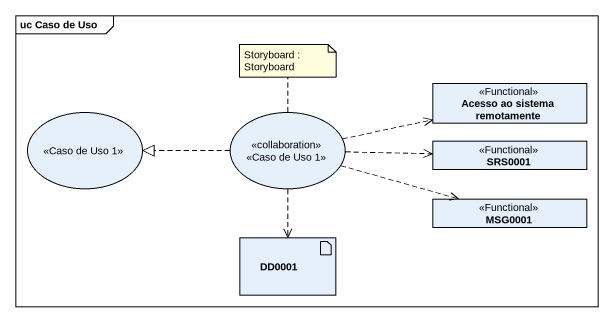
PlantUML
@startuml
mainframe uc Caso de Uso
allowmixing
hide circle
hide empty members
class "Acesso ao sistema remotamente" as Acesso_ao_sistema <<Functional>>
usecase "<<Caso de Uso 1>>" as Caso_de_Uso_1
usecase "<<Caso de Uso 1>>" as Caso_de_Uso_1_2 <<collaboration>>
class SRS0001 <<Functional>>
class MSG0001 <<Functional>>
artifact DD0001
Caso_de_Uso_1_2 .right.> Acesso_ao_sistema
Caso_de_Uso_1_2 .left.|> Caso_de_Uso_1
Caso_de_Uso_1_2 .right.> SRS0001
Caso_de_Uso_1_2 .right.> MSG0001
Caso_de_Uso_1_2 ..> DD0001
note top of Caso_de_Uso_1_2 : Storyboard : Storyboard
@enduml
